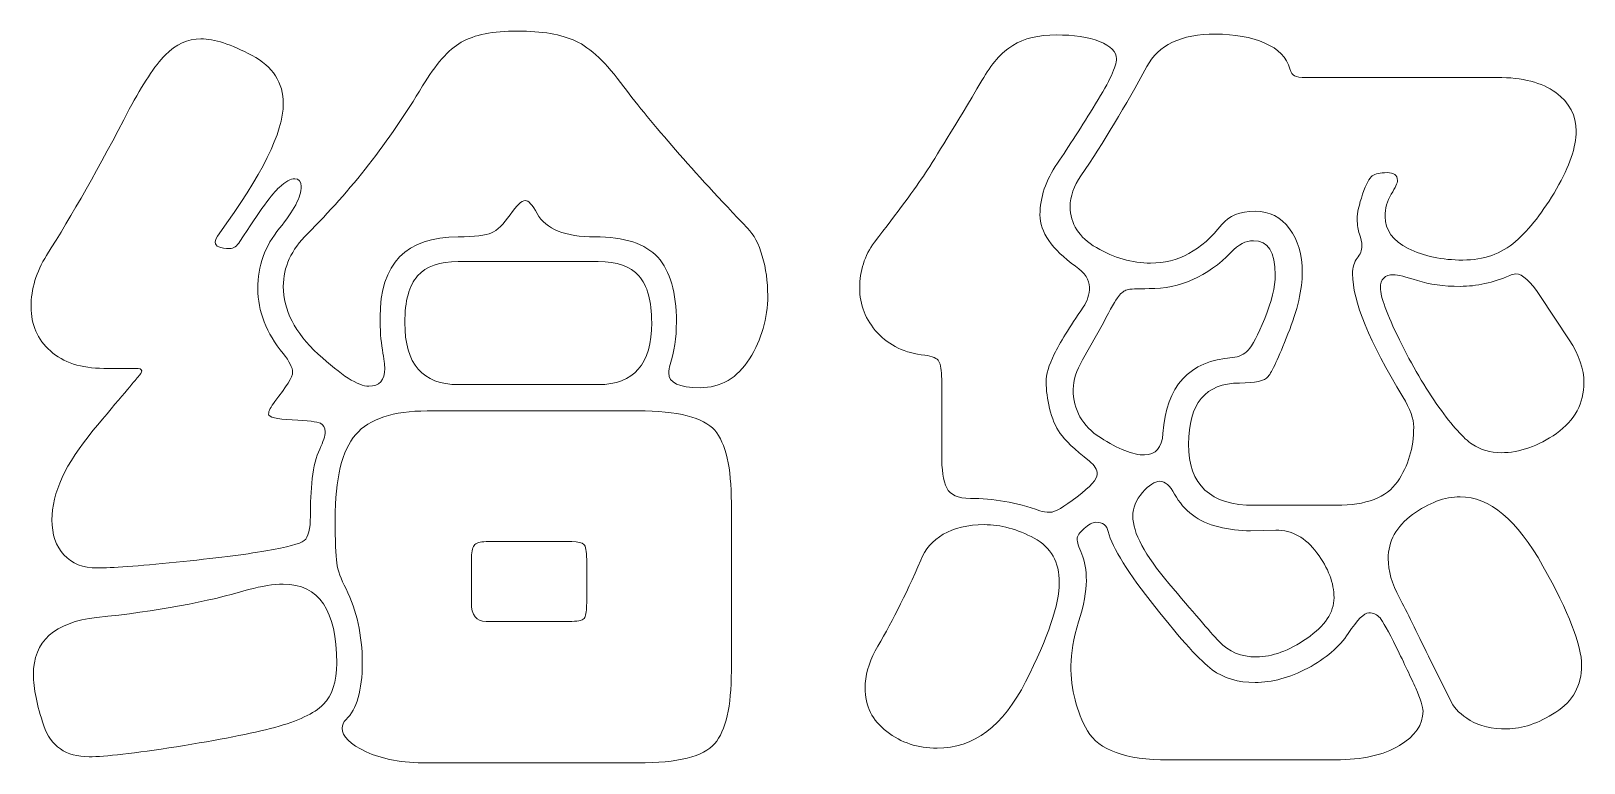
# Model space of a CAD drawing. Header units: millimetres. Extents: x -33522418 to 16198808, y -126322335 to -58690945.
# Drawn here: x -33248601.7 to -33248233.6, y -126307124.4 to -126306950.9 of the extents above; entities that cross this region are included whole.
import ezdxf

# ---------------------------------------------------------------- set-up
doc = ezdxf.new("R2010")
doc.units = ezdxf.units.MM
doc.header["$LTSCALE"] = 10
doc.layers.add('0-标注-主标', color=1, linetype='Continuous', lineweight=9)
doc.layers.add('其他物体', color=1, linetype='Continuous', lineweight=13)

# ---------------------------------------------------------------- blocks, each defined once
blk = doc.blocks.new('A$C5E9D489C')
at = {"layer": '其他物体', "color": 8}
for points, knots in [([(20980.17, 12682.71), (20980.17, 12682.71), (20973.93, 12682.71), (20973.93, 12682.71), (20973.93, 12682.71), (20969.48, 12682.71), (20965.98, 12683.85), (20963.45, 12686.13), (20963.45, 12686.13), (20960.91, 12688.41), (20959.65, 12691.3), (20959.65, 12694.8), (20959.65, 12694.8), (20959.65, 12698.29), (20960.66, 12701.66), (20962.69, 12704.91), (20962.69, 12704.91), (20967.65, 12712.71), (20973.07, 12722.29), (20978.95, 12733.64), (20978.95, 12733.64), (20981.59, 12738.6), (20983.94, 12742.15), (20986.02, 12744.28), (20986.02, 12744.28), (20988.1, 12746.41), (20990.43, 12747.47), (20993.01, 12747.47), (20993.01, 12747.47), (20995.6, 12747.47), (20998.94, 12746.38), (21003.05, 12744.2), (21003.05, 12744.2), (21007.15, 12742.02), (21009.2, 12738.86), (21009.2, 12734.7), (21009.2, 12734.7), (21009.2, 12729.13), (21005, 12720.62), (20996.59, 12709.16), (20996.59, 12709.16), (20996.08, 12708.45), (20995.83, 12707.9), (20995.83, 12707.49), (20995.83, 12707.49), (20995.83, 12706.68), (20996.79, 12706.27), (20998.71, 12706.27), (20998.71, 12706.27), (20999.42, 12706.27), (21000.08, 12706.73), (21000.69, 12707.64), (21000.69, 12707.64), (21004.54, 12713.62), (21007.1, 12717.17), (21008.37, 12718.28), (21008.37, 12718.28), (21009.63, 12719.4), (21010.67, 12719.96), (21011.48, 12719.96), (21011.48, 12719.96), (21012.3, 12719.96), (21012.7, 12719.45), (21012.7, 12718.44), (21012.7, 12718.44), (21012.7, 12716.41), (21011.28, 12713.67), (21008.44, 12710.23), (21008.44, 12710.23), (21005.61, 12706.78), (21004.19, 12702.83), (21004.19, 12698.37), (21004.19, 12698.37), (21004.19, 12693.91), (21005.86, 12689.65), (21009.2, 12685.6), (21009.2, 12685.6), (21010.42, 12684.08), (21011.03, 12682.86), (21011.03, 12681.95), (21011.03, 12681.95), (21011.03, 12681.04), (21009.86, 12679.11), (21007.53, 12676.17), (21007.53, 12676.17), (21006.72, 12675.16), (21006.31, 12674.35), (21006.31, 12673.74), (21006.31, 12673.74), (21006.31, 12673.13), (21007.86, 12672.75), (21010.95, 12672.6), (21010.95, 12672.6), (21014.04, 12672.45), (21015.89, 12672.22), (21016.5, 12671.92), (21016.5, 12671.92), (21017.11, 12671.61), (21017.41, 12671.06), (21017.41, 12670.25), (21017.41, 12670.25), (21017.41, 12669.43), (21017.06, 12668.29), (21016.35, 12666.83), (21016.35, 12666.83), (21015.64, 12665.35), (21015.16, 12663.43), (21014.9, 12661.05), (21014.9, 12661.05), (21014.65, 12658.67), (21014.52, 12656.21), (21014.52, 12653.68), (21014.52, 12653.68), (21014.52, 12651.14), (21014.12, 12649.55), (21013.31, 12648.89), (21013.31, 12648.89), (21012.5, 12648.23), (21009.99, 12647.54), (21005.78, 12646.83), (21005.78, 12646.83), (21001.58, 12646.13), (20995.7, 12645.39), (20988.15, 12644.63), (20988.15, 12644.63), (20980.6, 12643.87), (20975.43, 12643.49), (20972.64, 12643.49), (20972.64, 12643.49), (20969.86, 12643.49), (20967.68, 12644.35), (20966.11, 12646.07), (20966.11, 12646.07), (20964.53, 12647.8), (20963.75, 12650.08), (20963.75, 12652.92), (20963.75, 12652.92), (20963.75, 12658.19), (20966.43, 12664.04), (20971.81, 12670.47), (20971.81, 12670.47), (20977.18, 12676.91), (20980.12, 12680.4), (20980.62, 12680.96), (20980.62, 12680.96), (20981.13, 12681.52), (20981.38, 12681.95), (20981.38, 12682.25), (20981.38, 12682.25), (20981.38, 12682.56), (20980.98, 12682.71), (20980.17, 12682.71)], [0, 0, 0, 0, 0.025641, 0.025641, 0.025641, 0.025641, 0.051282, 0.051282, 0.051282, 0.051282, 0.076923, 0.076923, 0.076923, 0.076923, 0.102564, 0.102564, 0.102564, 0.102564, 0.128205, 0.128205, 0.128205, 0.128205, 0.153846, 0.153846, 0.153846, 0.153846, 0.179487, 0.179487, 0.179487, 0.179487, 0.205128, 0.205128, 0.205128, 0.205128, 0.230769, 0.230769, 0.230769, 0.230769, 0.25641, 0.25641, 0.25641, 0.25641, 0.282051, 0.282051, 0.282051, 0.282051, 0.307692, 0.307692, 0.307692, 0.307692, 0.333333, 0.333333, 0.333333, 0.333333, 0.358974, 0.358974, 0.358974, 0.358974, 0.384615, 0.384615, 0.384615, 0.384615, 0.410256, 0.410256, 0.410256, 0.410256, 0.435897, 0.435897, 0.435897, 0.435897, 0.461538, 0.461538, 0.461538, 0.461538, 0.487179, 0.487179, 0.487179, 0.487179, 0.512821, 0.512821, 0.512821, 0.512821, 0.538462, 0.538462, 0.538462, 0.538462, 0.564103, 0.564103, 0.564103, 0.564103, 0.589744, 0.589744, 0.589744, 0.589744, 0.615385, 0.615385, 0.615385, 0.615385, 0.641026, 0.641026, 0.641026, 0.641026, 0.666667, 0.666667, 0.666667, 0.666667, 0.692308, 0.692308, 0.692308, 0.692308, 0.717949, 0.717949, 0.717949, 0.717949, 0.74359, 0.74359, 0.74359, 0.74359, 0.769231, 0.769231, 0.769231, 0.769231, 0.794872, 0.794872, 0.794872, 0.794872, 0.820513, 0.820513, 0.820513, 0.820513, 0.846154, 0.846154, 0.846154, 0.846154, 0.871795, 0.871795, 0.871795, 0.871795, 0.897436, 0.897436, 0.897436, 0.897436, 0.923077, 0.923077, 0.923077, 0.923077, 0.948718, 0.948718, 0.948718, 0.948718, 1, 1, 1, 1]), ([(21104.37, 12697), (21104.37, 12692.54), (21103.18, 12688.41), (21100.8, 12684.61), (21100.8, 12684.61), (21098.41, 12680.81), (21095.17, 12678.91), (21091.07, 12678.91), (21091.07, 12678.91), (21086.96, 12678.91), (21084.91, 12679.87), (21084.91, 12681.8), (21084.91, 12681.8), (21084.91, 12682.31), (21085.01, 12682.86), (21085.21, 12683.47), (21085.21, 12683.47), (21086.02, 12685.9), (21086.43, 12688.69), (21086.43, 12691.83), (21086.43, 12691.83), (21086.43, 12697.61), (21085.21, 12701.84), (21082.78, 12704.53), (21082.78, 12704.53), (21080.35, 12707.21), (21076.22, 12708.55), (21070.39, 12708.55), (21070.39, 12708.55), (21064.56, 12708.55), (21060.79, 12710.08), (21059.07, 12713.12), (21059.07, 12713.12), (21058.15, 12714.84), (21057.37, 12715.7), (21056.71, 12715.7), (21056.71, 12715.7), (21056.05, 12715.7), (21055.06, 12714.76), (21053.75, 12712.89), (21053.75, 12712.89), (21052.43, 12711.01), (21051.21, 12709.82), (21050.1, 12709.31), (21050.1, 12709.31), (21048.98, 12708.81), (21046.8, 12708.55), (21043.56, 12708.55), (21043.56, 12708.55), (21033.32, 12708.55), (21028.21, 12703.28), (21028.21, 12692.74), (21028.21, 12692.74), (21028.21, 12690.31), (21028.36, 12688.18), (21028.66, 12686.36), (21028.66, 12686.36), (21028.97, 12684.53), (21029.12, 12683.32), (21029.12, 12682.71), (21029.12, 12682.71), (21029.12, 12680.38), (21028.08, 12679.21), (21026, 12679.21), (21026, 12679.21), (21023.92, 12679.21), (21020.6, 12681.32), (21016.04, 12685.52), (21016.04, 12685.52), (21011.48, 12689.73), (21009.2, 12694.16), (21009.2, 12698.82), (21009.2, 12698.82), (21009.2, 12702.58), (21010.77, 12706.02), (21013.92, 12709.16), (21013.92, 12709.16), (21022.43, 12717.57), (21029.98, 12727.25), (21036.57, 12738.2), (21036.57, 12738.2), (21039.1, 12742.46), (21041.63, 12745.32), (21044.17, 12746.79), (21044.17, 12746.79), (21046.7, 12748.26), (21050.38, 12748.99), (21055.19, 12748.99), (21055.19, 12748.99), (21060, 12748.99), (21063.83, 12748.33), (21066.67, 12747.02), (21066.67, 12747.02), (21069.51, 12745.7), (21072.65, 12742.71), (21076.09, 12738.05), (21076.09, 12738.05), (21081.57, 12730.75), (21089.67, 12721.48), (21100.41, 12710.23), (21100.41, 12710.23), (21101.63, 12709.01), (21102.59, 12707.19), (21103.3, 12704.75), (21103.3, 12704.75), (21104.01, 12702.32), (21104.37, 12699.74), (21104.37, 12697)], [0, 0, 0, 0, 0.035714, 0.035714, 0.035714, 0.035714, 0.071429, 0.071429, 0.071429, 0.071429, 0.107143, 0.107143, 0.107143, 0.107143, 0.142857, 0.142857, 0.142857, 0.142857, 0.178571, 0.178571, 0.178571, 0.178571, 0.214286, 0.214286, 0.214286, 0.214286, 0.25, 0.25, 0.25, 0.25, 0.285714, 0.285714, 0.285714, 0.285714, 0.321429, 0.321429, 0.321429, 0.321429, 0.357143, 0.357143, 0.357143, 0.357143, 0.392857, 0.392857, 0.392857, 0.392857, 0.428571, 0.428571, 0.428571, 0.428571, 0.464286, 0.464286, 0.464286, 0.464286, 0.5, 0.5, 0.5, 0.5, 0.535714, 0.535714, 0.535714, 0.535714, 0.571429, 0.571429, 0.571429, 0.571429, 0.607143, 0.607143, 0.607143, 0.607143, 0.642857, 0.642857, 0.642857, 0.642857, 0.678571, 0.678571, 0.678571, 0.678571, 0.714286, 0.714286, 0.714286, 0.714286, 0.75, 0.75, 0.75, 0.75, 0.785714, 0.785714, 0.785714, 0.785714, 0.821429, 0.821429, 0.821429, 0.821429, 0.857143, 0.857143, 0.857143, 0.857143, 0.892857, 0.892857, 0.892857, 0.892857, 0.928571, 0.928571, 0.928571, 0.928571, 1, 1, 1, 1]), ([(21138.54, 12680.58), (21138.54, 12682.31), (21138.36, 12683.47), (21138.01, 12684.08), (21138.01, 12684.08), (21137.66, 12684.69), (21136.72, 12685.09), (21135.2, 12685.3), (21135.2, 12685.3), (21131.35, 12685.7), (21128.26, 12687.17), (21125.93, 12689.7), (21125.93, 12689.7), (21123.59, 12692.24), (21122.43, 12695.18), (21122.43, 12698.52), (21122.43, 12698.52), (21122.43, 12701.86), (21123.39, 12704.86), (21125.32, 12707.49), (21125.32, 12707.49), (21129.98, 12713.47), (21133.32, 12718), (21135.35, 12721.1), (21135.35, 12721.1), (21137.38, 12724.19), (21141.08, 12730.24), (21146.45, 12739.26), (21146.45, 12739.26), (21148.27, 12742.51), (21150.3, 12744.81), (21152.53, 12746.18), (21152.53, 12746.18), (21154.76, 12747.55), (21157.6, 12748.23), (21161.04, 12748.23), (21161.04, 12748.23), (21164.49, 12748.23), (21167.32, 12747.8), (21169.55, 12746.94), (21169.55, 12746.94), (21171.78, 12746.08), (21172.9, 12744.94), (21172.9, 12743.52), (21172.9, 12743.52), (21172.9, 12742.1), (21171.53, 12739.16), (21168.79, 12734.7), (21168.79, 12734.7), (21166.06, 12730.24), (21163.55, 12726.34), (21161.27, 12723), (21161.27, 12723), (21158.99, 12719.65), (21157.85, 12716.28), (21157.85, 12712.89), (21157.85, 12712.89), (21157.85, 12709.49), (21160.18, 12706.12), (21164.84, 12702.78), (21164.84, 12702.78), (21166.67, 12701.46), (21167.58, 12700.09), (21167.58, 12698.67), (21167.58, 12698.67), (21167.58, 12697.25), (21167.17, 12695.94), (21166.36, 12694.72), (21166.36, 12694.72), (21163.63, 12690.77), (21161.73, 12687.7), (21160.66, 12685.52), (21160.66, 12685.52), (21159.6, 12683.34), (21159.06, 12681.49), (21159.06, 12679.97), (21159.06, 12679.97), (21159.06, 12678.45), (21159.29, 12676.73), (21159.75, 12674.81), (21159.75, 12674.81), (21160.2, 12672.88), (21160.89, 12671.26), (21161.8, 12669.94), (21161.8, 12669.94), (21162.71, 12668.62), (21164.64, 12666.8), (21167.58, 12664.47), (21167.58, 12664.47), (21168.59, 12663.66), (21169.1, 12662.8), (21169.1, 12661.88), (21169.1, 12661.88), (21169.1, 12660.97), (21167.78, 12659.5), (21165.15, 12657.48), (21165.15, 12657.48), (21162.51, 12655.45), (21160.76, 12654.43), (21159.9, 12654.43), (21159.9, 12654.43), (21159.04, 12654.43), (21158.36, 12654.54), (21157.85, 12654.74), (21157.85, 12654.74), (21153.19, 12656.36), (21148.63, 12657.17), (21144.17, 12657.17), (21144.17, 12657.17), (21141.73, 12657.17), (21140.19, 12657.86), (21139.53, 12659.22), (21139.53, 12659.22), (21138.87, 12660.59), (21138.54, 12662.8), (21138.54, 12665.84), (21138.54, 12665.84), (21138.54, 12665.84), (21138.54, 12680.58), (21138.54, 12680.58)], [0, 0, 0, 0, 0.032258, 0.032258, 0.032258, 0.032258, 0.064516, 0.064516, 0.064516, 0.064516, 0.096774, 0.096774, 0.096774, 0.096774, 0.129032, 0.129032, 0.129032, 0.129032, 0.16129, 0.16129, 0.16129, 0.16129, 0.193548, 0.193548, 0.193548, 0.193548, 0.225806, 0.225806, 0.225806, 0.225806, 0.258065, 0.258065, 0.258065, 0.258065, 0.290323, 0.290323, 0.290323, 0.290323, 0.322581, 0.322581, 0.322581, 0.322581, 0.354839, 0.354839, 0.354839, 0.354839, 0.387097, 0.387097, 0.387097, 0.387097, 0.419355, 0.419355, 0.419355, 0.419355, 0.451613, 0.451613, 0.451613, 0.451613, 0.483871, 0.483871, 0.483871, 0.483871, 0.516129, 0.516129, 0.516129, 0.516129, 0.548387, 0.548387, 0.548387, 0.548387, 0.580645, 0.580645, 0.580645, 0.580645, 0.612903, 0.612903, 0.612903, 0.612903, 0.645161, 0.645161, 0.645161, 0.645161, 0.677419, 0.677419, 0.677419, 0.677419, 0.709677, 0.709677, 0.709677, 0.709677, 0.741935, 0.741935, 0.741935, 0.741935, 0.774194, 0.774194, 0.774194, 0.774194, 0.806452, 0.806452, 0.806452, 0.806452, 0.83871, 0.83871, 0.83871, 0.83871, 0.870968, 0.870968, 0.870968, 0.870968, 0.903226, 0.903226, 0.903226, 0.903226, 0.935484, 0.935484, 0.935484, 0.935484, 1, 1, 1, 1]), ([(21247.69, 12739.87), (21252.66, 12739.87), (21256.49, 12738.88), (21259.17, 12736.91), (21259.17, 12736.91), (21261.86, 12734.93), (21263.2, 12732.4), (21263.2, 12729.31), (21263.2, 12729.31), (21263.2, 12726.21), (21261.91, 12722.44), (21259.32, 12717.98), (21259.32, 12717.98), (21256.74, 12713.52), (21254.05, 12710.08), (21251.27, 12707.64), (21251.27, 12707.64), (21248.48, 12705.21), (21245.03, 12703.99), (21240.93, 12703.99), (21240.93, 12703.99), (21236.82, 12703.99), (21233.25, 12704.75), (21230.21, 12706.27), (21230.21, 12706.27), (21227.17, 12707.8), (21225.65, 12709.87), (21225.65, 12712.51), (21225.65, 12712.51), (21225.65, 12714.13), (21226.05, 12715.6), (21226.87, 12716.92), (21226.87, 12716.92), (21227.68, 12718.23), (21228.08, 12719.14), (21228.08, 12719.65), (21228.08, 12719.65), (21228.08, 12720.67), (21227.4, 12721.17), (21226.03, 12721.17), (21226.03, 12721.17), (21224.66, 12721.17), (21223.7, 12720.97), (21223.14, 12720.56), (21223.14, 12720.56), (21222.58, 12720.16), (21221.95, 12718.94), (21221.24, 12716.92), (21221.24, 12716.92), (21220.53, 12714.89), (21220.18, 12713.27), (21220.18, 12712.05), (21220.18, 12712.05), (21220.18, 12710.83), (21220.33, 12709.85), (21220.63, 12709.09), (21220.63, 12709.09), (21220.94, 12708.33), (21221.09, 12707.54), (21221.09, 12706.73), (21221.09, 12706.73), (21221.09, 12705.92), (21220.79, 12705.13), (21220.18, 12704.37), (21220.18, 12704.37), (21219.57, 12703.61), (21219.26, 12702.58), (21219.26, 12701.26), (21219.26, 12701.26), (21219.26, 12695.99), (21222.56, 12687.93), (21229.15, 12677.09), (21229.15, 12677.09), (21230.57, 12674.76), (21231.27, 12672.78), (21231.27, 12671.16), (21231.27, 12671.16), (21231.27, 12667.1), (21230.21, 12663.53), (21228.08, 12660.44), (21228.08, 12660.44), (21225.95, 12657.35), (21221.95, 12655.8), (21216.07, 12655.8), (21216.07, 12655.8), (21216.07, 12655.8), (21199.96, 12655.8), (21199.96, 12655.8), (21199.96, 12655.8), (21191.34, 12655.8), (21187.04, 12659.81), (21187.04, 12667.81), (21187.04, 12667.81), (21187.04, 12675.82), (21190.38, 12679.82), (21197.07, 12679.82), (21197.07, 12679.82), (21200.11, 12679.82), (21201.98, 12680.25), (21202.7, 12681.11), (21202.7, 12681.11), (21203.4, 12681.98), (21204.7, 12684.76), (21206.57, 12689.48), (21206.57, 12689.48), (21208.45, 12694.19), (21209.38, 12698.24), (21209.38, 12701.64), (21209.38, 12701.64), (21209.38, 12705.03), (21208.55, 12707.87), (21206.88, 12710.15), (21206.88, 12710.15), (21205.2, 12712.43), (21202.95, 12713.57), (21200.11, 12713.57), (21200.11, 12713.57), (21197.17, 12713.57), (21194.99, 12712.71), (21193.57, 12710.99), (21193.57, 12710.99), (21189.62, 12705.92), (21184.96, 12703.39), (21179.59, 12703.39), (21179.59, 12703.39), (21175.94, 12703.39), (21172.39, 12704.4), (21168.95, 12706.43), (21168.95, 12706.43), (21165.5, 12708.45), (21163.78, 12711.14), (21163.78, 12714.48), (21163.78, 12714.48), (21163.78, 12716.51), (21164.49, 12718.54), (21165.91, 12720.56), (21165.91, 12720.56), (21170.37, 12727.15), (21174.67, 12734.3), (21178.83, 12742), (21178.83, 12742), (21181.06, 12746.25), (21185.57, 12748.38), (21192.36, 12748.38), (21192.36, 12748.38), (21196.11, 12748.38), (21199.33, 12747.8), (21202.01, 12746.64), (21202.01, 12746.64), (21204.7, 12745.47), (21206.34, 12743.77), (21206.95, 12741.54), (21206.95, 12741.54), (21207.15, 12740.83), (21207.46, 12740.38), (21207.86, 12740.18), (21207.86, 12740.18), (21208.27, 12739.97), (21209.03, 12739.87), (21210.14, 12739.87), (21210.14, 12739.87), (21210.14, 12739.87), (21247.69, 12739.87), (21247.69, 12739.87)], [0, 0, 0, 0, 0.02381, 0.02381, 0.02381, 0.02381, 0.047619, 0.047619, 0.047619, 0.047619, 0.071429, 0.071429, 0.071429, 0.071429, 0.095238, 0.095238, 0.095238, 0.095238, 0.119048, 0.119048, 0.119048, 0.119048, 0.142857, 0.142857, 0.142857, 0.142857, 0.166667, 0.166667, 0.166667, 0.166667, 0.190476, 0.190476, 0.190476, 0.190476, 0.214286, 0.214286, 0.214286, 0.214286, 0.238095, 0.238095, 0.238095, 0.238095, 0.261905, 0.261905, 0.261905, 0.261905, 0.285714, 0.285714, 0.285714, 0.285714, 0.309524, 0.309524, 0.309524, 0.309524, 0.333333, 0.333333, 0.333333, 0.333333, 0.357143, 0.357143, 0.357143, 0.357143, 0.380952, 0.380952, 0.380952, 0.380952, 0.404762, 0.404762, 0.404762, 0.404762, 0.428571, 0.428571, 0.428571, 0.428571, 0.452381, 0.452381, 0.452381, 0.452381, 0.47619, 0.47619, 0.47619, 0.47619, 0.5, 0.5, 0.5, 0.5, 0.52381, 0.52381, 0.52381, 0.52381, 0.547619, 0.547619, 0.547619, 0.547619, 0.571429, 0.571429, 0.571429, 0.571429, 0.595238, 0.595238, 0.595238, 0.595238, 0.619048, 0.619048, 0.619048, 0.619048, 0.642857, 0.642857, 0.642857, 0.642857, 0.666667, 0.666667, 0.666667, 0.666667, 0.690476, 0.690476, 0.690476, 0.690476, 0.714286, 0.714286, 0.714286, 0.714286, 0.738095, 0.738095, 0.738095, 0.738095, 0.761905, 0.761905, 0.761905, 0.761905, 0.785714, 0.785714, 0.785714, 0.785714, 0.809524, 0.809524, 0.809524, 0.809524, 0.833333, 0.833333, 0.833333, 0.833333, 0.857143, 0.857143, 0.857143, 0.857143, 0.880952, 0.880952, 0.880952, 0.880952, 0.904762, 0.904762, 0.904762, 0.904762, 0.928571, 0.928571, 0.928571, 0.928571, 0.952381, 0.952381, 0.952381, 0.952381, 1, 1, 1, 1]), ([(21199.81, 12707.8), (21202.64, 12707.8), (21204.06, 12705.57), (21204.06, 12701.11), (21204.06, 12701.11), (21204.06, 12698.67), (21203.38, 12695.81), (21202.01, 12692.52), (21202.01, 12692.52), (21200.64, 12689.22), (21199.55, 12687.15), (21198.74, 12686.28), (21198.74, 12686.28), (21197.93, 12685.42), (21196.92, 12684.94), (21195.7, 12684.84), (21195.7, 12684.84), (21187.19, 12684.23), (21182.63, 12679.26), (21182.02, 12669.94), (21182.02, 12669.94), (21181.82, 12667.1), (21180.6, 12665.69), (21178.37, 12665.69), (21178.37, 12665.69), (21176.14, 12665.69), (21173.25, 12666.83), (21169.71, 12669.11), (21169.71, 12669.11), (21166.16, 12671.39), (21164.38, 12674.55), (21164.38, 12678.61), (21164.38, 12678.61), (21164.38, 12680.33), (21164.99, 12682.25), (21166.21, 12684.38), (21166.21, 12684.38), (21166.21, 12684.38), (21170.31, 12691.68), (21170.31, 12691.68), (21170.31, 12691.68), (21171.73, 12694.42), (21172.72, 12696.14), (21173.28, 12696.85), (21173.28, 12696.85), (21173.84, 12697.56), (21174.39, 12697.99), (21174.95, 12698.14), (21174.95, 12698.14), (21175.51, 12698.29), (21176.95, 12698.37), (21179.28, 12698.37), (21179.28, 12698.37), (21185.36, 12698.37), (21190.74, 12700.75), (21195.4, 12705.51), (21195.4, 12705.51), (21196.82, 12707.03), (21198.29, 12707.8), (21199.81, 12707.8)], [0, 0, 0, 0, 0.0625, 0.0625, 0.0625, 0.0625, 0.125, 0.125, 0.125, 0.125, 0.1875, 0.1875, 0.1875, 0.1875, 0.25, 0.25, 0.25, 0.25, 0.3125, 0.3125, 0.3125, 0.3125, 0.375, 0.375, 0.375, 0.375, 0.4375, 0.4375, 0.4375, 0.4375, 0.5, 0.5, 0.5, 0.5, 0.5625, 0.5625, 0.5625, 0.5625, 0.625, 0.625, 0.625, 0.625, 0.6875, 0.6875, 0.6875, 0.6875, 0.75, 0.75, 0.75, 0.75, 0.8125, 0.8125, 0.8125, 0.8125, 0.875, 0.875, 0.875, 0.875, 1, 1, 1, 1]), ([(21071.08, 12703.69), (21074.72, 12703.69), (21077.38, 12702.75), (21079.06, 12700.88), (21079.06, 12700.88), (21080.73, 12699), (21081.57, 12695.94), (21081.57, 12691.68), (21081.57, 12691.68), (21081.57, 12683.57), (21078.07, 12679.52), (21071.08, 12679.52), (21071.08, 12679.52), (21071.08, 12679.52), (21043.56, 12679.52), (21043.56, 12679.52), (21043.56, 12679.52), (21036.57, 12679.52), (21033.07, 12683.57), (21033.07, 12691.68), (21033.07, 12691.68), (21033.07, 12695.94), (21033.91, 12699), (21035.58, 12700.88), (21035.58, 12700.88), (21037.25, 12702.75), (21039.91, 12703.69), (21043.56, 12703.69), (21043.56, 12703.69), (21043.56, 12703.69), (21071.08, 12703.69), (21071.08, 12703.69)], [0, 0, 0, 0, 0.111111, 0.111111, 0.111111, 0.111111, 0.222222, 0.222222, 0.222222, 0.222222, 0.333333, 0.333333, 0.333333, 0.333333, 0.444444, 0.444444, 0.444444, 0.444444, 0.555556, 0.555556, 0.555556, 0.555556, 0.666667, 0.666667, 0.666667, 0.666667, 0.777778, 0.777778, 0.777778, 0.777778, 1, 1, 1, 1]), ([(21251.34, 12701.26), (21252.66, 12701.26), (21254.23, 12699.84), (21256.05, 12697), (21256.05, 12697), (21256.05, 12697), (21261.83, 12688.34), (21261.83, 12688.34), (21261.83, 12688.34), (21263.76, 12685.3), (21264.72, 12682.51), (21264.72, 12679.97), (21264.72, 12679.97), (21264.72, 12675.82), (21262.92, 12672.48), (21259.32, 12669.94), (21259.32, 12669.94), (21255.72, 12667.41), (21252.1, 12666.14), (21248.45, 12666.14), (21248.45, 12666.14), (21246.32, 12666.14), (21244.42, 12666.7), (21242.75, 12667.81), (21242.75, 12667.81), (21241.08, 12668.93), (21238.9, 12671.36), (21236.22, 12675.11), (21236.22, 12675.11), (21233.53, 12678.86), (21230.94, 12683.27), (21228.46, 12688.34), (21228.46, 12688.34), (21225.98, 12693.4), (21224.74, 12696.8), (21224.74, 12698.52), (21224.74, 12698.52), (21224.74, 12700.24), (21225.6, 12701.11), (21227.32, 12701.11), (21227.32, 12701.11), (21228.13, 12701.11), (21229.7, 12700.72), (21232.03, 12699.97), (21232.03, 12699.97), (21234.36, 12699.21), (21237.15, 12698.82), (21240.4, 12698.82), (21240.4, 12698.82), (21243.64, 12698.82), (21246.88, 12699.53), (21250.13, 12700.95), (21250.13, 12700.95), (21250.53, 12701.16), (21250.94, 12701.26), (21251.34, 12701.26)], [0, 0, 0, 0, 0.066667, 0.066667, 0.066667, 0.066667, 0.133333, 0.133333, 0.133333, 0.133333, 0.2, 0.2, 0.2, 0.2, 0.266667, 0.266667, 0.266667, 0.266667, 0.333333, 0.333333, 0.333333, 0.333333, 0.4, 0.4, 0.4, 0.4, 0.466667, 0.466667, 0.466667, 0.466667, 0.533333, 0.533333, 0.533333, 0.533333, 0.6, 0.6, 0.6, 0.6, 0.666667, 0.666667, 0.666667, 0.666667, 0.733333, 0.733333, 0.733333, 0.733333, 0.8, 0.8, 0.8, 0.8, 0.866667, 0.866667, 0.866667, 0.866667, 1, 1, 1, 1]), ([(21097.22, 12623.27), (21097.22, 12616.28), (21096.13, 12611.52), (21093.95, 12608.98), (21093.95, 12608.98), (21091.77, 12606.45), (21086.73, 12605.18), (21078.83, 12605.18), (21078.83, 12605.18), (21078.83, 12605.18), (21037.48, 12605.18), (21037.48, 12605.18), (21037.48, 12605.18), (21032.61, 12605.18), (21028.61, 12605.91), (21025.47, 12607.39), (21025.47, 12607.39), (21022.33, 12608.85), (21020.76, 12610.4), (21020.76, 12612.02), (21020.76, 12612.02), (21020.76, 12612.63), (21021.01, 12613.19), (21021.52, 12613.69), (21021.52, 12613.69), (21023.64, 12615.72), (21024.71, 12619.45), (21024.71, 12624.87), (21024.71, 12624.87), (21024.71, 12630.29), (21023.64, 12635.13), (21021.52, 12639.38), (21021.52, 12639.38), (21020.5, 12641.31), (21019.9, 12643.01), (21019.69, 12644.48), (21019.69, 12644.48), (21019.49, 12645.95), (21019.39, 12648.81), (21019.39, 12653.07), (21019.39, 12653.07), (21019.39, 12661.07), (21020.73, 12666.62), (21023.42, 12669.71), (21023.42, 12669.71), (21026.1, 12672.8), (21030.79, 12674.35), (21037.48, 12674.35), (21037.48, 12674.35), (21037.48, 12674.35), (21078.83, 12674.35), (21078.83, 12674.35), (21078.83, 12674.35), (21086.73, 12674.35), (21091.77, 12673.08), (21093.95, 12670.55), (21093.95, 12670.55), (21096.13, 12668.02), (21097.22, 12663.25), (21097.22, 12656.26), (21097.22, 12656.26), (21097.22, 12656.26), (21097.22, 12623.27), (21097.22, 12623.27)], [0, 0, 0, 0, 0.058824, 0.058824, 0.058824, 0.058824, 0.117647, 0.117647, 0.117647, 0.117647, 0.176471, 0.176471, 0.176471, 0.176471, 0.235294, 0.235294, 0.235294, 0.235294, 0.294118, 0.294118, 0.294118, 0.294118, 0.352941, 0.352941, 0.352941, 0.352941, 0.411765, 0.411765, 0.411765, 0.411765, 0.470588, 0.470588, 0.470588, 0.470588, 0.529412, 0.529412, 0.529412, 0.529412, 0.588235, 0.588235, 0.588235, 0.588235, 0.647059, 0.647059, 0.647059, 0.647059, 0.705882, 0.705882, 0.705882, 0.705882, 0.764706, 0.764706, 0.764706, 0.764706, 0.823529, 0.823529, 0.823529, 0.823529, 0.882353, 0.882353, 0.882353, 0.882353, 1, 1, 1, 1]), ([(21204.21, 12650.94), (21207.36, 12650.94), (21210.04, 12649.44), (21212.27, 12646.45), (21212.27, 12646.45), (21214.5, 12643.46), (21215.62, 12640.53), (21215.62, 12637.64), (21215.62, 12637.64), (21215.62, 12634.75), (21213.84, 12632.09), (21210.3, 12629.66), (21210.3, 12629.66), (21206.75, 12627.22), (21203.45, 12626.01), (21200.42, 12626.01), (21200.42, 12626.01), (21197.37, 12626.01), (21194.92, 12627.02), (21193.04, 12629.05), (21193.04, 12629.05), (21191.17, 12631.08), (21187.87, 12634.88), (21183.16, 12640.45), (21183.16, 12640.45), (21178.45, 12646.02), (21176.09, 12650.43), (21176.09, 12653.68), (21176.09, 12653.68), (21176.09, 12655.3), (21176.73, 12656.84), (21177.99, 12658.31), (21177.99, 12658.31), (21179.26, 12659.78), (21180.4, 12660.52), (21181.41, 12660.52), (21181.41, 12660.52), (21182.43, 12660.52), (21183.39, 12659.68), (21184.3, 12658.01), (21184.3, 12658.01), (21185.21, 12656.34), (21186.38, 12654.97), (21187.8, 12653.9), (21187.8, 12653.9), (21189.21, 12652.84), (21190.94, 12652.05), (21192.97, 12651.55), (21192.97, 12651.55), (21194.99, 12651.04), (21197.07, 12650.79), (21199.2, 12650.79), (21199.2, 12650.79), (21199.2, 12650.79), (21204.21, 12650.94), (21204.21, 12650.94)], [0, 0, 0, 0, 0.066667, 0.066667, 0.066667, 0.066667, 0.133333, 0.133333, 0.133333, 0.133333, 0.2, 0.2, 0.2, 0.2, 0.266667, 0.266667, 0.266667, 0.266667, 0.333333, 0.333333, 0.333333, 0.333333, 0.4, 0.4, 0.4, 0.4, 0.466667, 0.466667, 0.466667, 0.466667, 0.533333, 0.533333, 0.533333, 0.533333, 0.6, 0.6, 0.6, 0.6, 0.666667, 0.666667, 0.666667, 0.666667, 0.733333, 0.733333, 0.733333, 0.733333, 0.8, 0.8, 0.8, 0.8, 0.866667, 0.866667, 0.866667, 0.866667, 1, 1, 1, 1]), ([(21240.4, 12657.48), (21246.17, 12657.48), (21251.59, 12652.94), (21256.66, 12643.87), (21256.66, 12643.87), (21261.73, 12634.8), (21264.26, 12628.29), (21264.26, 12624.33), (21264.26, 12624.33), (21264.26, 12620.38), (21262.56, 12617.32), (21259.17, 12615.14), (21259.17, 12615.14), (21255.77, 12612.96), (21252.58, 12611.87), (21249.59, 12611.87), (21249.59, 12611.87), (21246.6, 12611.87), (21244.2, 12612.43), (21242.37, 12613.54), (21242.37, 12613.54), (21240.55, 12614.66), (21239.33, 12615.82), (21238.72, 12617.04), (21238.72, 12617.04), (21238.72, 12617.04), (21234.16, 12626.16), (21234.16, 12626.16), (21234.16, 12626.16), (21231.83, 12631.03), (21229.93, 12634.85), (21228.46, 12637.64), (21228.46, 12637.64), (21226.99, 12640.42), (21226.26, 12642.98), (21226.26, 12645.31), (21226.26, 12645.31), (21226.26, 12648.76), (21227.85, 12651.65), (21231.05, 12653.98), (21231.05, 12653.98), (21234.24, 12656.31), (21237.36, 12657.48), (21240.4, 12657.48)], [0, 0, 0, 0, 0.083333, 0.083333, 0.083333, 0.083333, 0.166667, 0.166667, 0.166667, 0.166667, 0.25, 0.25, 0.25, 0.25, 0.333333, 0.333333, 0.333333, 0.333333, 0.416667, 0.416667, 0.416667, 0.416667, 0.5, 0.5, 0.5, 0.5, 0.583333, 0.583333, 0.583333, 0.583333, 0.666667, 0.666667, 0.666667, 0.666667, 0.75, 0.75, 0.75, 0.75, 0.833333, 0.833333, 0.833333, 0.833333, 1, 1, 1, 1]), ([(21161.65, 12640.6), (21161.65, 12636.35), (21159.45, 12629.86), (21155.04, 12621.14), (21155.04, 12621.14), (21150.63, 12612.43), (21144.83, 12608.07), (21137.63, 12608.07), (21137.63, 12608.07), (21133.88, 12608.07), (21130.59, 12609.16), (21127.75, 12611.34), (21127.75, 12611.34), (21124.91, 12613.52), (21123.49, 12616.38), (21123.49, 12619.93), (21123.49, 12619.93), (21123.49, 12622.26), (21124.15, 12624.69), (21125.47, 12627.22), (21125.47, 12627.22), (21128.41, 12632.09), (21131.4, 12638.02), (21134.44, 12645.01), (21134.44, 12645.01), (21135.25, 12647.14), (21136.72, 12648.84), (21138.85, 12650.1), (21138.85, 12650.1), (21140.98, 12651.37), (21143.66, 12652), (21146.9, 12652), (21146.9, 12652), (21150.15, 12652), (21153.41, 12651.12), (21156.71, 12649.34), (21156.71, 12649.34), (21160, 12647.57), (21161.65, 12644.65), (21161.65, 12640.6)], [0, 0, 0, 0, 0.090909, 0.090909, 0.090909, 0.090909, 0.181818, 0.181818, 0.181818, 0.181818, 0.272727, 0.272727, 0.272727, 0.272727, 0.363636, 0.363636, 0.363636, 0.363636, 0.454545, 0.454545, 0.454545, 0.454545, 0.545455, 0.545455, 0.545455, 0.545455, 0.636364, 0.636364, 0.636364, 0.636364, 0.727273, 0.727273, 0.727273, 0.727273, 0.818182, 0.818182, 0.818182, 0.818182, 1, 1, 1, 1]), ([(21183.08, 12605.79), (21174.67, 12605.79), (21169.38, 12607.69), (21167.2, 12611.49), (21167.2, 12611.49), (21165.02, 12615.29), (21163.93, 12619.57), (21163.93, 12624.33), (21163.93, 12624.33), (21163.93, 12626.77), (21164.44, 12629.63), (21165.45, 12632.92), (21165.45, 12632.92), (21166.46, 12636.22), (21166.97, 12638.9), (21166.97, 12640.98), (21166.97, 12640.98), (21166.97, 12643.06), (21166.67, 12644.81), (21166.06, 12646.23), (21166.06, 12646.23), (21165.45, 12647.65), (21165.15, 12648.63), (21165.15, 12649.19), (21165.15, 12649.19), (21165.15, 12649.75), (21165.6, 12650.43), (21166.51, 12651.24), (21166.51, 12651.24), (21167.43, 12652.05), (21168.19, 12652.46), (21168.79, 12652.46), (21168.79, 12652.46), (21170.21, 12652.46), (21171.02, 12651.85), (21171.23, 12650.64), (21171.23, 12650.64), (21172.14, 12647.39), (21175.2, 12642.48), (21180.42, 12635.89), (21180.42, 12635.89), (21185.64, 12629.3), (21189.39, 12625.17), (21191.67, 12623.5), (21191.67, 12623.5), (21193.95, 12621.83), (21196.77, 12620.99), (21200.11, 12620.99), (21200.11, 12620.99), (21203.45, 12620.99), (21206.9, 12621.93), (21210.45, 12623.8), (21210.45, 12623.8), (21213.99, 12625.68), (21216.66, 12627.96), (21218.43, 12630.64), (21218.43, 12630.64), (21220.2, 12633.33), (21221.54, 12634.67), (21222.46, 12634.67), (21222.46, 12634.67), (21223.37, 12634.67), (21224.1, 12634.34), (21224.66, 12633.68), (21224.66, 12633.68), (21225.22, 12633.03), (21226.28, 12631.1), (21227.85, 12627.91), (21227.85, 12627.91), (21229.43, 12624.72), (21230.69, 12622.03), (21231.66, 12619.85), (21231.66, 12619.85), (21232.62, 12617.67), (21233.1, 12616.18), (21233.1, 12615.37), (21233.1, 12615.37), (21233.1, 12612.73), (21231.55, 12610.48), (21228.46, 12608.6), (21228.46, 12608.6), (21225.37, 12606.73), (21221.19, 12605.79), (21215.92, 12605.79), (21215.92, 12605.79), (21215.92, 12605.79), (21183.08, 12605.79), (21183.08, 12605.79)], [0, 0, 0, 0, 0.043478, 0.043478, 0.043478, 0.043478, 0.086957, 0.086957, 0.086957, 0.086957, 0.130435, 0.130435, 0.130435, 0.130435, 0.173913, 0.173913, 0.173913, 0.173913, 0.217391, 0.217391, 0.217391, 0.217391, 0.26087, 0.26087, 0.26087, 0.26087, 0.304348, 0.304348, 0.304348, 0.304348, 0.347826, 0.347826, 0.347826, 0.347826, 0.391304, 0.391304, 0.391304, 0.391304, 0.434783, 0.434783, 0.434783, 0.434783, 0.478261, 0.478261, 0.478261, 0.478261, 0.521739, 0.521739, 0.521739, 0.521739, 0.565217, 0.565217, 0.565217, 0.565217, 0.608696, 0.608696, 0.608696, 0.608696, 0.652174, 0.652174, 0.652174, 0.652174, 0.695652, 0.695652, 0.695652, 0.695652, 0.73913, 0.73913, 0.73913, 0.73913, 0.782609, 0.782609, 0.782609, 0.782609, 0.826087, 0.826087, 0.826087, 0.826087, 0.869565, 0.869565, 0.869565, 0.869565, 0.913043, 0.913043, 0.913043, 0.913043, 1, 1, 1, 1]), ([(21068.8, 12636.65), (21068.8, 12636.65), (21068.8, 12645.16), (21068.8, 12645.16), (21068.8, 12645.16), (21068.8, 12646.78), (21068.62, 12647.77), (21068.26, 12648.13), (21068.26, 12648.13), (21067.91, 12648.48), (21067.12, 12648.66), (21065.91, 12648.66), (21065.91, 12648.66), (21065.91, 12648.66), (21049.03, 12648.66), (21049.03, 12648.66), (21049.03, 12648.66), (21047.82, 12648.66), (21047.03, 12648.41), (21046.68, 12647.9), (21046.68, 12647.9), (21046.32, 12647.39), (21046.14, 12646.48), (21046.14, 12645.16), (21046.14, 12645.16), (21046.14, 12645.16), (21046.14, 12636.65), (21046.14, 12636.65), (21046.14, 12636.65), (21046.14, 12634.22), (21047.11, 12633), (21049.03, 12633), (21049.03, 12633), (21049.03, 12633), (21065.91, 12633), (21065.91, 12633), (21065.91, 12633), (21067.33, 12633), (21068.16, 12633.25), (21068.42, 12633.76), (21068.42, 12633.76), (21068.67, 12634.27), (21068.8, 12635.23), (21068.8, 12636.65)], [0, 0, 0, 0, 0.083333, 0.083333, 0.083333, 0.083333, 0.166667, 0.166667, 0.166667, 0.166667, 0.25, 0.25, 0.25, 0.25, 0.333333, 0.333333, 0.333333, 0.333333, 0.416667, 0.416667, 0.416667, 0.416667, 0.5, 0.5, 0.5, 0.5, 0.583333, 0.583333, 0.583333, 0.583333, 0.666667, 0.666667, 0.666667, 0.666667, 0.75, 0.75, 0.75, 0.75, 0.833333, 0.833333, 0.833333, 0.833333, 1, 1, 1, 1]), ([(21009.2, 12640.3), (21016.2, 12640.3), (21019.69, 12635.13), (21019.69, 12624.79), (21019.69, 12624.79), (21019.69, 12621.14), (21018.81, 12618.43), (21017.03, 12616.66), (21017.03, 12616.66), (21015.26, 12614.89), (21012.09, 12613.39), (21007.53, 12612.17), (21007.53, 12612.17), (21002.97, 12610.96), (20996.54, 12609.69), (20988.22, 12608.37), (20988.22, 12608.37), (20979.92, 12607.06), (20974.19, 12606.4), (20971.05, 12606.4), (20971.05, 12606.4), (20966.49, 12606.4), (20963.52, 12608.43), (20962.15, 12612.48), (20962.15, 12612.48), (20960.79, 12616.53), (20960.1, 12619.88), (20960.1, 12622.51), (20960.1, 12622.51), (20960.1, 12629.1), (20964.26, 12632.85), (20972.57, 12633.76), (20972.57, 12633.76), (20984.32, 12634.98), (20994.26, 12636.8), (21002.36, 12639.23), (21002.36, 12639.23), (21005, 12639.94), (21007.28, 12640.3), (21009.2, 12640.3)], [0, 0, 0, 0, 0.090909, 0.090909, 0.090909, 0.090909, 0.181818, 0.181818, 0.181818, 0.181818, 0.272727, 0.272727, 0.272727, 0.272727, 0.363636, 0.363636, 0.363636, 0.363636, 0.454545, 0.454545, 0.454545, 0.454545, 0.545455, 0.545455, 0.545455, 0.545455, 0.636364, 0.636364, 0.636364, 0.636364, 0.727273, 0.727273, 0.727273, 0.727273, 0.818182, 0.818182, 0.818182, 0.818182, 1, 1, 1, 1])]:
    blk.add_open_spline(points, degree=3, knots=knots, dxfattribs=at)

msp = doc.modelspace()

# ---------------------------------------------------------------- block references
at = {"layer": '0-标注-主标', "xscale": 1.20669912174344, "yscale": 1.20669911801815, "zscale": 1.206699121427534}
msp.add_blockref('A$C5E9D489C', (-33273893.69, -126322335.09), dxfattribs=at)

doc.saveas('drawing.dxf')
